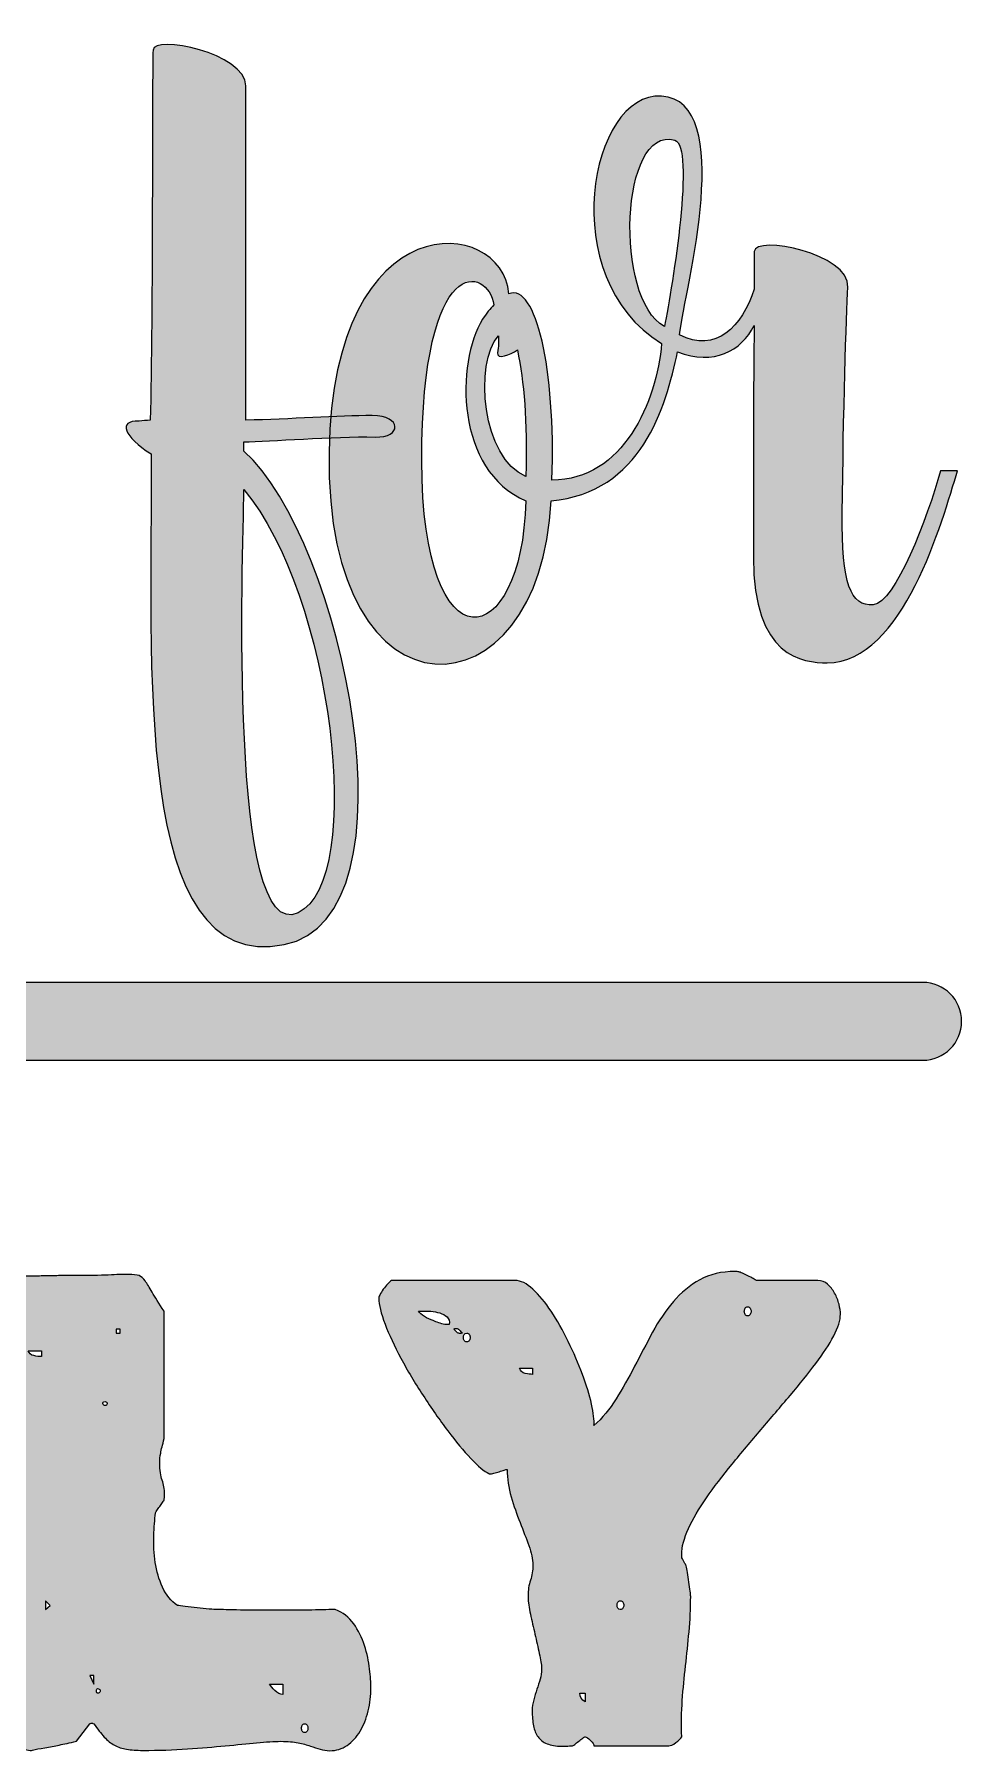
# Model space of a CAD drawing. Header units: inches. Extents: x 211 to 865, y -923 to -143.
# Drawn here: x 688.8 to 841.6, y -483.2 to -200.3 of the extents above; entities that cross this region are included whole.
import ezdxf

# ---------------------------------------------------------------- set-up
doc = ezdxf.new("R2010")
doc.units = ezdxf.units.IN
doc.header["$MEASUREMENT"] = 0
doc.layers.add('Layer 1', color=7, linetype='Continuous')

# ---------------------------------------------------------------- blocks, each defined once
blk = doc.blocks.new('block 3')
at = {"layer": 'Layer 1', "true_color": 0x040404}
h = blk.add_hatch(color=18, dxfattribs=at)
h.dxf.hatch_style = 2
edge = h.paths.add_edge_path()
edge.add_spline(control_points=[(706.02, -264.09), (706.63, -264.09), (707.25, -263.94), (707.87, -263.94), (708.33, -247.27), (708.18, -206.2), (708.33, -202.96), (708.33, -200.34), (723.61, -203.43), (723.61, -208.83), (723.61, -213), (723.61, -249.12), (723.61, -263.94), (730.87, -263.78), (738.9, -263.17), (744.45, -263.17), (749.39, -263.17), (749.39, -266.87), (744.92, -266.72), (737.97, -266.56), (727.63, -267.49), (723.31, -267.49), (723.31, -267.49), (723.31, -269.03), (723.31, -269.03), (739.51, -283.39), (752.79, -345.91), (729.94, -350.38), (704.78, -355.32), (708.18, -304.07), (708.02, -269.49), (703.55, -266.72), (702.47, -263.94), (706.02, -264.09)], knot_values=[0, 0, 0, 0, 1, 1, 1, 2, 2, 2, 3, 3, 3, 4, 4, 4, 5, 5, 5, 6, 6, 6, 7, 7, 7, 8, 8, 8, 9, 9, 9, 10, 10, 10, 11, 11, 11, 11], degree=3, periodic=1)
edge = h.paths.add_edge_path()
edge.add_spline(control_points=[(732.26, -345.13), (743.53, -339.73), (737.82, -292.65), (723.31, -275.36), (723.31, -275.36), (723.31, -275.51), (723.31, -275.51), (723.15, -286.32), (720.68, -350.69), (732.26, -345.13)], knot_values=[0, 0, 0, 0, 1, 1, 1, 2, 2, 2, 3, 3, 3, 3], degree=3, periodic=1)
h = blk.add_hatch(color=18, dxfattribs=at)
h.dxf.hatch_style = 2
edge = h.paths.add_edge_path()
edge.add_spline(control_points=[(773.93, -277.21), (772.39, -313.33), (736.58, -315.5), (737.35, -269.19), (737.97, -227.82), (765.91, -230.29), (766.99, -243.1), (771.46, -241.4), (774.71, -255.45), (774.09, -273.82), (785.82, -273.82), (791.38, -260.85), (792.15, -251.28), (774.4, -240.47), (780.42, -209.76), (792.15, -210.53), (804.5, -211.3), (796.16, -242.02), (795.08, -249.89), (801.1, -252.98), (805.42, -248.5), (807.43, -242.33), (807.43, -242.33), (807.43, -236.15), (807.43, -236.15), (807.59, -233.37), (823.18, -236.46), (822.87, -242.02), (822.56, -246.65), (822.1, -263.01), (821.94, -279.22), (821.79, -290.95), (823.33, -294.66), (827.04, -294.35), (830.59, -294.19), (835.99, -279.99), (838.15, -272.27), (838.15, -272.27), (840.93, -272.27), (840.93, -272.27), (838.46, -280.45), (831.97, -303.92), (819.47, -303.92), (815.46, -303.92), (807.28, -303.15), (807.28, -286.47), (807.28, -272.43), (807.28, -258.07), (807.43, -248.35), (805.27, -252.51), (800.79, -254.98), (794.77, -252.67), (792.92, -261.78), (788.75, -275.98), (773.93, -277.21)], knot_values=[0, 0, 0, 0, 1, 1, 1, 2, 2, 2, 3, 3, 3, 4, 4, 4, 5, 5, 5, 6, 6, 6, 7, 7, 7, 8, 8, 8, 9, 9, 9, 10, 10, 10, 11, 11, 11, 12, 12, 12, 13, 13, 13, 14, 14, 14, 15, 15, 15, 16, 16, 16, 17, 17, 17, 18, 18, 18, 18], degree=3, periodic=1)
edge = h.paths.add_edge_path()
edge.add_spline(control_points=[(752.63, -270.58), (752.63, -305.46), (769.15, -302.37), (769.77, -277.21), (758.19, -272.27), (758.19, -254.52), (762.66, -247.27), (763.28, -246.34), (763.9, -245.57), (764.52, -244.95), (763.59, -238.62), (752.63, -235.84), (752.63, -270.58)], knot_values=[0, 0, 0, 0, 1, 1, 1, 2, 2, 2, 3, 3, 3, 4, 4, 4, 4], degree=3, periodic=1)
edge = h.paths.add_edge_path()
edge.add_spline(control_points=[(765.29, -250.04), (761.12, -254.37), (762.66, -270.42), (769.77, -273.2), (770.07, -263.78), (769.46, -257.76), (768.38, -252.36), (767.3, -253.13), (764.83, -254.06), (765.13, -252.82), (765.29, -251.74), (765.29, -250.97), (765.29, -250.04)], knot_values=[0, 0, 0, 0, 1, 1, 1, 2, 2, 2, 3, 3, 3, 4, 4, 4, 4], degree=3, periodic=1)
edge = h.paths.add_edge_path()
edge.add_spline(control_points=[(794.31, -217.78), (785.36, -215.31), (784.28, -243.87), (792.61, -248.5), (794, -241.71), (797.71, -218.71), (794.31, -217.78)], knot_values=[0, 0, 0, 0, 1, 1, 1, 2, 2, 2, 2], degree=3, periodic=1)
at = {"layer": 'Layer 1', "lineweight": 0}
for points, knots in [([(706.02, -264.09), (706.63, -264.09), (707.25, -263.94), (707.87, -263.94), (708.33, -247.27), (708.18, -206.2), (708.33, -202.96), (708.33, -200.34), (723.61, -203.43), (723.61, -208.83), (723.61, -213), (723.61, -249.12), (723.61, -263.94), (730.87, -263.78), (738.9, -263.17), (744.45, -263.17), (749.39, -263.17), (749.39, -266.87), (744.92, -266.72), (737.97, -266.56), (727.63, -267.49), (723.31, -267.49), (723.31, -267.49), (723.31, -269.03), (723.31, -269.03), (739.51, -283.39), (752.79, -345.91), (729.94, -350.38), (704.78, -355.32), (708.18, -304.07), (708.02, -269.49), (703.55, -266.72), (702.47, -263.94), (706.02, -264.09)], [0, 0, 0, 0, 1, 1, 1, 2, 2, 2, 3, 3, 3, 4, 4, 4, 5, 5, 5, 6, 6, 6, 7, 7, 7, 8, 8, 8, 9, 9, 9, 10, 10, 10, 11, 11, 11, 11]), ([(773.93, -277.21), (772.39, -313.33), (736.58, -315.5), (737.35, -269.19), (737.97, -227.82), (765.91, -230.29), (766.99, -243.1), (771.46, -241.4), (774.71, -255.45), (774.09, -273.82), (785.82, -273.82), (791.38, -260.85), (792.15, -251.28), (774.4, -240.47), (780.42, -209.76), (792.15, -210.53), (804.5, -211.3), (796.16, -242.02), (795.08, -249.89), (801.1, -252.98), (805.42, -248.5), (807.43, -242.33), (807.43, -242.33), (807.43, -236.15), (807.43, -236.15), (807.59, -233.37), (823.18, -236.46), (822.87, -242.02), (822.56, -246.65), (822.1, -263.01), (821.94, -279.22), (821.79, -290.95), (823.33, -294.66), (827.04, -294.35), (830.59, -294.19), (835.99, -279.99), (838.15, -272.27), (838.15, -272.27), (840.93, -272.27), (840.93, -272.27), (838.46, -280.45), (831.97, -303.92), (819.47, -303.92), (815.46, -303.92), (807.28, -303.15), (807.28, -286.47), (807.28, -272.43), (807.28, -258.07), (807.43, -248.35), (805.27, -252.51), (800.79, -254.98), (794.77, -252.67), (792.92, -261.78), (788.75, -275.98), (773.93, -277.21)], [0, 0, 0, 0, 1, 1, 1, 2, 2, 2, 3, 3, 3, 4, 4, 4, 5, 5, 5, 6, 6, 6, 7, 7, 7, 8, 8, 8, 9, 9, 9, 10, 10, 10, 11, 11, 11, 12, 12, 12, 13, 13, 13, 14, 14, 14, 15, 15, 15, 16, 16, 16, 17, 17, 17, 18, 18, 18, 18]), ([(794.31, -217.78), (785.36, -215.31), (784.28, -243.87), (792.61, -248.5), (794, -241.71), (797.71, -218.71), (794.31, -217.78)], [0, 0, 0, 0, 1, 1, 1, 2, 2, 2, 2]), ([(752.63, -270.58), (752.63, -305.46), (769.15, -302.37), (769.77, -277.21), (758.19, -272.27), (758.19, -254.52), (762.66, -247.27), (763.28, -246.34), (763.9, -245.57), (764.52, -244.95), (763.59, -238.62), (752.63, -235.84), (752.63, -270.58)], [0, 0, 0, 0, 1, 1, 1, 2, 2, 2, 3, 3, 3, 4, 4, 4, 4]), ([(765.29, -250.04), (761.12, -254.37), (762.66, -270.42), (769.77, -273.2), (770.07, -263.78), (769.46, -257.76), (768.38, -252.36), (767.3, -253.13), (764.83, -254.06), (765.13, -252.82), (765.29, -251.74), (765.29, -250.97), (765.29, -250.04)], [0, 0, 0, 0, 1, 1, 1, 2, 2, 2, 3, 3, 3, 4, 4, 4, 4]), ([(732.26, -345.13), (743.53, -339.73), (737.82, -292.65), (723.31, -275.36), (723.31, -275.36), (723.31, -275.51), (723.31, -275.51), (723.15, -286.32), (720.68, -350.69), (732.26, -345.13)], [0, 0, 0, 0, 1, 1, 1, 2, 2, 2, 3, 3, 3, 3])]:
    blk.add_open_spline(points, degree=3, knots=knots, dxfattribs=at)
blk = doc.blocks.new('block 6')
at = {"layer": 'Layer 1', "true_color": 0x040404}
h = blk.add_hatch(color=18, dxfattribs=at)
h.dxf.hatch_style = 2
edge = h.paths.add_edge_path()
edge.add_spline(control_points=[(772.37, -469.41), (772.3, -468.74), (772.15, -467.89), (771.92, -466.84), (771.69, -465.8), (771.44, -464.73), (771.18, -463.61), (770.91, -462.5), (770.67, -461.41), (770.46, -460.35), (770.25, -459.3), (770.14, -458.41), (770.14, -457.71), (770.14, -456.79), (770.28, -455.93), (770.54, -455.14), (770.81, -454.34), (770.94, -453.52), (770.94, -452.67), (770.94, -451.69), (770.72, -450.6), (770.28, -449.42), (769.83, -448.23), (769.35, -446.97), (768.82, -445.63), (768.29, -444.29), (767.8, -442.87), (767.36, -441.39), (766.92, -439.91), (766.7, -438.41), (766.7, -436.89), (766.59, -436.89), (766.43, -436.92), (766.2, -436.99), (765.97, -437.06), (765.7, -437.15), (765.4, -437.26), (765.1, -437.36), (764.81, -437.45), (764.53, -437.52), (764.24, -437.59), (764.02, -437.63), (763.84, -437.63), (763.77, -437.63), (763.71, -437.61), (763.68, -437.58), (762.9, -437.19), (761.92, -436.36), (760.71, -435.09), (759.51, -433.81), (758.24, -432.29), (756.9, -430.5), (755.56, -428.72), (754.21, -426.79), (752.85, -424.7), (751.49, -422.62), (750.27, -420.57), (749.19, -418.56), (748.11, -416.55), (747.24, -414.67), (746.57, -412.92), (745.9, -411.17), (745.56, -409.75), (745.56, -408.65), (745.56, -408.48), (745.65, -408.23), (745.83, -407.91), (746.01, -407.59), (746.22, -407.27), (746.46, -406.96), (746.71, -406.64), (746.95, -406.36), (747.18, -406.11), (747.41, -405.86), (747.59, -405.74), (747.74, -405.74), (747.74, -405.74), (768.03, -405.74), (768.03, -405.74), (768.94, -405.74), (769.91, -406.22), (770.94, -407.17), (771.96, -408.12), (772.97, -409.34), (773.96, -410.82), (774.95, -412.31), (775.88, -413.97), (776.77, -415.8), (777.65, -417.64), (778.43, -419.44), (779.1, -421.21), (779.77, -422.97), (780.27, -424.61), (780.61, -426.11), (780.94, -427.61), (781.07, -428.78), (781, -429.63), (782.38, -428.43), (783.6, -426.97), (784.66, -425.26), (785.72, -423.55), (786.73, -421.75), (787.71, -419.88), (788.68, -418.01), (789.66, -416.14), (790.67, -414.27), (791.68, -412.4), (792.82, -410.72), (794.09, -409.23), (795.36, -407.75), (796.82, -406.55), (798.46, -405.63), (800.1, -404.71), (802.03, -404.26), (804.26, -404.26), (804.26, -404.26), (804.63, -404.26), (804.63, -404.26), (804.7, -404.29), (804.79, -404.31), (804.89, -404.31), (805, -404.34), (805.2, -404.42), (805.48, -404.55), (805.76, -404.67), (806.06, -404.81), (806.38, -404.97), (806.7, -405.13), (806.99, -405.28), (807.25, -405.42), (807.52, -405.56), (807.7, -405.67), (807.81, -405.74), (807.81, -405.74), (817.93, -405.74), (817.93, -405.74), (818.53, -405.74), (819.06, -405.94), (819.52, -406.35), (819.97, -406.75), (820.36, -407.25), (820.68, -407.83), (821, -408.41), (821.24, -409.02), (821.4, -409.66), (821.56, -410.29), (821.63, -410.84), (821.63, -411.3), (821.63, -412.29), (821.26, -413.48), (820.52, -414.88), (819.78, -416.27), (818.79, -417.79), (817.56, -419.43), (816.32, -421.07), (814.92, -422.82), (813.34, -424.68), (811.77, -426.53), (810.17, -428.41), (808.55, -430.32), (806.92, -432.23), (805.33, -434.13), (803.76, -436.04), (802.18, -437.95), (800.78, -439.79), (799.54, -441.58), (798.31, -443.36), (797.32, -445.05), (796.58, -446.63), (795.84, -448.22), (795.47, -449.65), (795.47, -450.93), (795.47, -450.93), (795.47, -451.35), (795.47, -451.35), (795.47, -451.38), (795.51, -451.47), (795.6, -451.61), (795.69, -451.76), (795.77, -451.91), (795.84, -452.07), (795.91, -452.22), (795.99, -452.37), (796.07, -452.51), (796.16, -452.66), (796.21, -452.75), (796.21, -452.78), (796.28, -453.03), (796.35, -453.4), (796.42, -453.89), (796.49, -454.39), (796.57, -454.91), (796.66, -455.45), (796.74, -456), (796.82, -456.5), (796.87, -456.94), (796.92, -457.38), (796.95, -457.67), (796.95, -457.81), (796.95, -459.83), (796.86, -461.77), (796.68, -463.64), (796.51, -465.51), (796.31, -467.38), (796.1, -469.25), (795.89, -471.13), (795.71, -473.03), (795.57, -474.95), (795.43, -476.88), (795.39, -478.88), (795.47, -480.96), (795.29, -481.24), (794.96, -481.56), (794.48, -481.92), (794.01, -482.27), (793.63, -482.44), (793.35, -482.44), (793.35, -482.44), (781, -482.44), (781, -482.44), (781, -482.23), (780.82, -481.93), (780.45, -481.55), (780.08, -481.16), (779.78, -480.96), (779.57, -480.96), (779.5, -480.96), (779.36, -481.03), (779.15, -481.17), (778.94, -481.31), (778.72, -481.48), (778.49, -481.68), (778.26, -481.87), (778.04, -482.05), (777.83, -482.21), (777.61, -482.37), (777.47, -482.44), (777.4, -482.44), (777.37, -482.44), (777.14, -482.45), (776.71, -482.47), (776.29, -482.49), (775.95, -482.5), (775.71, -482.5), (774.72, -482.5), (773.91, -482.37), (773.27, -482.1), (772.63, -481.84), (772.14, -481.46), (771.79, -480.96), (771.43, -480.47), (771.19, -479.86), (771.04, -479.13), (770.9, -478.41), (770.83, -477.59), (770.83, -476.67), (770.83, -476.04), (770.91, -475.43), (771.07, -474.84), (771.23, -474.26), (771.41, -473.69), (771.6, -473.12), (771.79, -472.56), (771.97, -472), (772.13, -471.45), (772.29, -470.91), (772.37, -470.37), (772.37, -469.84), (772.37, -469.84), (772.37, -469.41), (772.37, -469.41)], knot_values=[0, 0, 0, 0, 1, 1, 1, 2, 2, 2, 3, 3, 3, 4, 4, 4, 5, 5, 5, 6, 6, 6, 7, 7, 7, 8, 8, 8, 9, 9, 9, 10, 10, 10, 11, 11, 11, 12, 12, 12, 13, 13, 13, 14, 14, 14, 15, 15, 15, 16, 16, 16, 17, 17, 17, 18, 18, 18, 19, 19, 19, 20, 20, 20, 21, 21, 21, 22, 22, 22, 23, 23, 23, 24, 24, 24, 25, 25, 25, 26, 26, 26, 27, 27, 27, 28, 28, 28, 29, 29, 29, 30, 30, 30, 31, 31, 31, 32, 32, 32, 33, 33, 33, 34, 34, 34, 35, 35, 35, 36, 36, 36, 37, 37, 37, 38, 38, 38, 39, 39, 39, 40, 40, 40, 41, 41, 41, 42, 42, 42, 43, 43, 43, 44, 44, 44, 45, 45, 45, 46, 46, 46, 47, 47, 47, 48, 48, 48, 49, 49, 49, 50, 50, 50, 51, 51, 51, 52, 52, 52, 53, 53, 53, 54, 54, 54, 55, 55, 55, 56, 56, 56, 57, 57, 57, 58, 58, 58, 59, 59, 59, 60, 60, 60, 61, 61, 61, 62, 62, 62, 63, 63, 63, 64, 64, 64, 65, 65, 65, 66, 66, 66, 67, 67, 67, 68, 68, 68, 69, 69, 69, 70, 70, 70, 71, 71, 71, 72, 72, 72, 73, 73, 73, 74, 74, 74, 75, 75, 75, 76, 76, 76, 77, 77, 77, 78, 78, 78, 79, 79, 79, 80, 80, 80, 81, 81, 81, 82, 82, 82, 83, 83, 83, 84, 84, 84, 85, 85, 85, 86, 86, 86, 87, 87, 87, 88, 88, 88, 89, 89, 89, 90, 90, 90, 90], degree=3, periodic=1)
edge = h.paths.add_edge_path()
edge.add_spline(control_points=[(756.79, -413), (756.79, -413), (757.16, -413), (757.16, -413), (757.24, -412.47), (757.11, -412.05), (756.79, -411.75), (756.48, -411.45), (756.08, -411.23), (755.6, -411.09), (755.12, -410.95), (754.63, -410.86), (754.12, -410.82), (753.61, -410.79), (753.17, -410.77), (752.82, -410.77), (752.75, -410.77), (752.63, -410.78), (752.45, -410.8), (752.27, -410.82), (752.15, -410.82), (752.08, -410.82), (752.26, -411.11), (752.58, -411.39), (753.06, -411.67), (753.54, -411.95), (754.02, -412.18), (754.52, -412.36), (755.08, -412.61), (755.72, -412.82), (756.42, -413), (756.42, -413), (756.79, -413), (756.79, -413)], knot_values=[0, 0, 0, 0, 1, 1, 1, 2, 2, 2, 3, 3, 3, 4, 4, 4, 5, 5, 5, 6, 6, 6, 7, 7, 7, 8, 8, 8, 9, 9, 9, 10, 10, 10, 11, 11, 11, 11], degree=3, periodic=1)
edge = h.paths.add_edge_path()
edge.add_spline(control_points=[(757.91, -413.74), (757.94, -413.81), (758.05, -413.93), (758.22, -414.11), (758.4, -414.29), (758.52, -414.39), (758.6, -414.43), (758.6, -414.43), (758.75, -414.43), (758.75, -414.43), (758.79, -414.46), (758.86, -414.48), (758.97, -414.48), (759, -414.48), (759.06, -414.47), (759.15, -414.45), (759.24, -414.43), (759.3, -414.43), (759.34, -414.43), (759.27, -414.36), (759.14, -414.23), (758.97, -414.06), (758.79, -413.88), (758.66, -413.77), (758.6, -413.74), (758.6, -413.7), (758.55, -413.68), (758.46, -413.68), (758.37, -413.68), (758.29, -413.68), (758.22, -413.68), (758.19, -413.68), (758.14, -413.68), (758.07, -413.68), (758, -413.68), (757.94, -413.7), (757.91, -413.74)], knot_values=[0, 0, 0, 0, 1, 1, 1, 2, 2, 2, 3, 3, 3, 4, 4, 4, 5, 5, 5, 6, 6, 6, 7, 7, 7, 8, 8, 8, 9, 9, 9, 10, 10, 10, 11, 11, 11, 12, 12, 12, 12], degree=3, periodic=1)
edge = h.paths.add_edge_path()
edge.add_spline(control_points=[(760.03, -414.43), (759.85, -414.43), (759.72, -414.5), (759.63, -414.64), (759.54, -414.78), (759.5, -414.95), (759.5, -415.14), (759.5, -415.34), (759.54, -415.5), (759.63, -415.64), (759.72, -415.79), (759.85, -415.86), (760.03, -415.86), (760.2, -415.86), (760.34, -415.79), (760.45, -415.64), (760.56, -415.5), (760.61, -415.34), (760.61, -415.14), (760.61, -414.95), (760.56, -414.78), (760.45, -414.64), (760.34, -414.5), (760.2, -414.43), (760.03, -414.43)], knot_values=[0, 0, 0, 0, 1, 1, 1, 2, 2, 2, 3, 3, 3, 4, 4, 4, 5, 5, 5, 6, 6, 6, 7, 7, 7, 8, 8, 8, 8], degree=3, periodic=1)
edge = h.paths.add_edge_path()
edge.add_spline(control_points=[(768.71, -420.2), (768.89, -420.66), (769.22, -420.94), (769.69, -421.05), (770.17, -421.15), (770.57, -421.21), (770.88, -421.21), (770.88, -421.21), (770.88, -420.2), (770.88, -420.2), (770.88, -420.2), (768.71, -420.2), (768.71, -420.2)], knot_values=[0, 0, 0, 0, 1, 1, 1, 2, 2, 2, 3, 3, 3, 4, 4, 4, 4], degree=3, periodic=1)
edge = h.paths.add_edge_path()
edge.add_spline(control_points=[(778.67, -473.76), (778.67, -474.39), (778.97, -474.87), (779.57, -475.19), (779.57, -475.19), (779.57, -473.76), (779.57, -473.76), (779.57, -473.76), (778.67, -473.76), (778.67, -473.76)], knot_values=[0, 0, 0, 0, 1, 1, 1, 2, 2, 2, 3, 3, 3, 3], degree=3, periodic=1)
edge = h.paths.add_edge_path()
edge.add_spline(control_points=[(785.35, -458.55), (785.17, -458.55), (785.04, -458.62), (784.95, -458.77), (784.86, -458.91), (784.82, -459.08), (784.82, -459.27), (784.82, -459.46), (784.86, -459.63), (784.95, -459.77), (785.04, -459.91), (785.17, -459.98), (785.35, -459.98), (785.52, -459.98), (785.67, -459.91), (785.77, -459.77), (785.88, -459.63), (785.93, -459.46), (785.93, -459.27), (785.93, -459.08), (785.88, -458.91), (785.77, -458.77), (785.67, -458.62), (785.52, -458.55), (785.35, -458.55)], knot_values=[0, 0, 0, 0, 1, 1, 1, 2, 2, 2, 3, 3, 3, 4, 4, 4, 5, 5, 5, 6, 6, 6, 7, 7, 7, 8, 8, 8, 8], degree=3, periodic=1)
edge = h.paths.add_edge_path()
edge.add_spline(control_points=[(806.33, -410.08), (806.15, -410.08), (806.02, -410.16), (805.93, -410.32), (805.84, -410.48), (805.79, -410.65), (805.79, -410.82), (805.79, -411), (805.84, -411.17), (805.93, -411.33), (806.02, -411.49), (806.15, -411.57), (806.33, -411.57), (806.5, -411.57), (806.64, -411.49), (806.75, -411.33), (806.86, -411.17), (806.91, -411), (806.91, -410.82), (806.91, -410.65), (806.86, -410.48), (806.75, -410.32), (806.64, -410.16), (806.5, -410.08), (806.33, -410.08)], knot_values=[0, 0, 0, 0, 1, 1, 1, 2, 2, 2, 3, 3, 3, 4, 4, 4, 5, 5, 5, 6, 6, 6, 7, 7, 7, 8, 8, 8, 8], degree=3, periodic=1)
h = blk.add_hatch(color=18, dxfattribs=at)
h.dxf.hatch_style = 2
edge = h.paths.add_edge_path()
edge.add_spline(control_points=[(684.17, -415.54), (684.17, -414.73), (684.03, -413.94), (683.77, -413.18), (683.51, -412.42), (683.37, -411.51), (683.37, -410.45), (683.37, -409.89), (683.43, -409.33), (683.56, -408.78), (683.68, -408.24), (683.88, -407.72), (684.17, -407.22), (684.45, -406.73), (684.82, -406.29), (685.28, -405.92), (685.74, -405.55), (686.32, -405.26), (687.03, -405.05), (687.35, -405.05), (687.9, -405.04), (688.7, -405.02), (689.49, -405.01), (690.32, -404.99), (691.19, -404.97), (692.05, -404.95), (692.88, -404.94), (693.68, -404.94), (694.47, -404.94), (695.03, -404.94), (695.35, -404.94), (697.71, -404.94), (699.58, -404.91), (700.96, -404.84), (702.34, -404.77), (703.43, -404.73), (704.24, -404.73), (705.06, -404.73), (705.65, -404.8), (706.02, -404.94), (706.39, -405.09), (706.73, -405.38), (707.05, -405.82), (707.37, -406.26), (707.75, -406.88), (708.19, -407.67), (708.63, -408.47), (709.29, -409.52), (710.18, -410.82), (710.18, -410.82), (710.18, -431.8), (710.18, -431.8), (709.89, -432.83), (709.7, -433.62), (709.6, -434.19), (709.49, -434.75), (709.44, -435.32), (709.44, -435.88), (709.44, -437.01), (709.57, -437.94), (709.83, -438.66), (710.1, -439.39), (710.23, -440.14), (710.23, -440.91), (710.23, -441.05), (710.22, -441.25), (710.2, -441.5), (710.19, -441.74), (710.18, -441.88), (710.18, -441.92), (710.14, -441.99), (710.05, -442.13), (709.91, -442.34), (709.77, -442.56), (709.61, -442.78), (709.44, -443.01), (709.26, -443.24), (709.1, -443.46), (708.96, -443.67), (708.82, -443.88), (708.75, -444.02), (708.75, -444.09), (708.61, -445.15), (708.51, -446.41), (708.46, -447.85), (708.4, -449.3), (708.48, -450.75), (708.69, -452.2), (708.91, -453.65), (709.3, -455.01), (709.89, -456.3), (710.47, -457.59), (711.29, -458.59), (712.35, -459.3), (712.6, -459.33), (713.03, -459.38), (713.65, -459.46), (714.27, -459.53), (714.92, -459.61), (715.61, -459.69), (716.3, -459.78), (716.95, -459.85), (717.57, -459.9), (718.19, -459.96), (718.62, -459.98), (718.87, -459.98), (719.22, -459.98), (719.73, -459.99), (720.4, -460.01), (721.07, -460.03), (721.85, -460.05), (722.73, -460.06), (723.62, -460.08), (724.56, -460.09), (725.57, -460.09), (726.57, -460.09), (727.59, -460.09), (728.61, -460.09), (729.64, -460.09), (730.65, -460.09), (731.66, -460.09), (732.67, -460.09), (733.61, -460.08), (734.49, -460.06), (735.37, -460.05), (736.15, -460.03), (736.82, -460.01), (737.5, -459.99), (738.01, -459.98), (738.36, -459.98), (739.63, -460.44), (740.65, -461.22), (741.41, -462.32), (742.17, -463.41), (742.76, -464.61), (743.18, -465.92), (743.61, -467.23), (743.89, -468.51), (744.03, -469.76), (744.17, -471.01), (744.24, -472.03), (744.24, -472.8), (744.24, -474.15), (744.09, -475.44), (743.79, -476.7), (743.49, -477.95), (743.05, -479.06), (742.47, -480.03), (741.88, -481.01), (741.17, -481.78), (740.32, -482.37), (739.47, -482.95), (738.52, -483.24), (737.46, -483.24), (736.9, -483.24), (736.37, -483.16), (735.87, -483), (735.37, -482.84), (734.84, -482.66), (734.26, -482.47), (733.67, -482.28), (733, -482.1), (732.24, -481.94), (731.48, -481.78), (730.54, -481.7), (729.41, -481.7), (728.28, -481.7), (726.94, -481.78), (725.41, -481.94), (723.87, -482.1), (722.15, -482.27), (720.24, -482.44), (718.34, -482.62), (716.25, -482.79), (713.99, -482.95), (711.73, -483.11), (709.28, -483.19), (706.63, -483.19), (705.6, -483.19), (704.72, -483.13), (703.98, -483), (703.24, -482.88), (702.57, -482.66), (701.97, -482.34), (701.37, -482.02), (700.8, -481.57), (700.27, -480.99), (699.74, -480.41), (699.18, -479.67), (698.58, -478.79), (698.58, -478.79), (698.42, -478.74), (698.42, -478.74), (698.38, -478.7), (698.33, -478.68), (698.26, -478.68), (698.15, -478.68), (698.08, -478.7), (698.05, -478.74), (697.98, -478.74), (697.92, -478.76), (697.89, -478.79), (697.89, -478.79), (695.72, -481.7), (695.72, -481.7), (694.59, -481.95), (693.64, -482.15), (692.88, -482.31), (692.12, -482.47), (691.33, -482.62), (690.5, -482.76), (689.67, -482.9), (688.99, -483.03), (688.46, -483.13), (688.46, -483.13), (688.3, -483.19), (688.3, -483.19), (688.3, -483.19), (688.09, -483.19), (688.09, -483.19), (687.7, -483.19), (687.31, -483.09), (686.92, -482.9), (686.53, -482.7), (686.18, -482.45), (685.86, -482.15), (685.54, -481.85), (685.29, -481.52), (685.09, -481.15), (684.9, -480.78), (684.8, -480.4), (684.8, -480.01), (684.8, -479.27), (684.94, -478.58), (685.2, -477.94), (685.47, -477.31), (685.6, -476.62), (685.6, -475.88), (685.6, -474.6), (685.48, -473.31), (685.25, -471.98), (685.02, -470.66), (684.77, -469.31), (684.49, -467.93), (684.2, -466.55), (683.95, -465.17), (683.72, -463.8), (683.49, -462.42), (683.37, -461.04), (683.37, -459.67), (683.37, -459.46), (683.37, -459.09), (683.37, -458.58), (683.37, -458.07), (683.37, -457.52), (683.37, -456.94), (683.37, -456.36), (683.38, -455.81), (683.4, -455.3), (683.42, -454.79), (683.43, -454.42), (683.43, -454.21), (683.78, -453.79), (683.99, -453.44), (684.06, -453.18), (684.13, -452.91), (684.17, -452.55), (684.17, -452.09), (684.17, -452.02), (684.17, -451.89), (684.17, -451.69), (684.17, -451.5), (684.15, -451.38), (684.12, -451.35), (684.08, -451), (684, -450.37), (683.88, -449.47), (683.75, -448.57), (683.61, -447.62), (683.45, -446.63), (683.29, -445.65), (683.14, -444.7), (683, -443.8), (682.86, -442.9), (682.75, -442.27), (682.68, -441.92), (682.86, -440.9), (683.15, -440.12), (683.56, -439.59), (683.97, -439.06), (684.65, -438.64), (685.6, -438.32), (685.6, -438.32), (686.29, -433.97), (686.29, -433.97), (685.9, -434.29), (685.55, -434.5), (685.25, -434.58), (684.95, -434.67), (684.57, -434.72), (684.12, -434.72), (683.3, -434.72), (682.85, -434.47), (682.76, -433.97), (682.68, -433.48), (682.63, -432.88), (682.63, -432.17), (682.63, -431.57), (682.64, -431), (682.66, -430.45), (682.68, -429.9), (682.93, -429.38), (683.43, -428.89), (683.43, -428.89), (683.43, -417.34), (683.43, -417.34), (683.6, -417.09), (683.77, -416.8), (683.93, -416.47), (684.09, -416.13), (684.17, -415.82), (684.17, -415.54)], knot_values=[0, 0, 0, 0, 1, 1, 1, 2, 2, 2, 3, 3, 3, 4, 4, 4, 5, 5, 5, 6, 6, 6, 7, 7, 7, 8, 8, 8, 9, 9, 9, 10, 10, 10, 11, 11, 11, 12, 12, 12, 13, 13, 13, 14, 14, 14, 15, 15, 15, 16, 16, 16, 17, 17, 17, 18, 18, 18, 19, 19, 19, 20, 20, 20, 21, 21, 21, 22, 22, 22, 23, 23, 23, 24, 24, 24, 25, 25, 25, 26, 26, 26, 27, 27, 27, 28, 28, 28, 29, 29, 29, 30, 30, 30, 31, 31, 31, 32, 32, 32, 33, 33, 33, 34, 34, 34, 35, 35, 35, 36, 36, 36, 37, 37, 37, 38, 38, 38, 39, 39, 39, 40, 40, 40, 41, 41, 41, 42, 42, 42, 43, 43, 43, 44, 44, 44, 45, 45, 45, 46, 46, 46, 47, 47, 47, 48, 48, 48, 49, 49, 49, 50, 50, 50, 51, 51, 51, 52, 52, 52, 53, 53, 53, 54, 54, 54, 55, 55, 55, 56, 56, 56, 57, 57, 57, 58, 58, 58, 59, 59, 59, 60, 60, 60, 61, 61, 61, 62, 62, 62, 63, 63, 63, 64, 64, 64, 65, 65, 65, 66, 66, 66, 67, 67, 67, 68, 68, 68, 69, 69, 69, 70, 70, 70, 71, 71, 71, 72, 72, 72, 73, 73, 73, 74, 74, 74, 75, 75, 75, 76, 76, 76, 77, 77, 77, 78, 78, 78, 79, 79, 79, 80, 80, 80, 81, 81, 81, 82, 82, 82, 83, 83, 83, 84, 84, 84, 85, 85, 85, 86, 86, 86, 87, 87, 87, 88, 88, 88, 89, 89, 89, 90, 90, 90, 91, 91, 91, 92, 92, 92, 93, 93, 93, 94, 94, 94, 95, 95, 95, 96, 96, 96, 97, 97, 97, 98, 98, 98, 99, 99, 99, 100, 100, 100, 101, 101, 101, 102, 102, 102, 103, 103, 103, 104, 104, 104, 105, 105, 105, 106, 106, 106, 107, 107, 107, 107], degree=3, periodic=1)
edge = h.paths.add_edge_path()
edge.add_spline(control_points=[(687.77, -417.34), (687.91, -417.76), (688.22, -418.03), (688.7, -418.13), (689.17, -418.24), (689.59, -418.29), (689.94, -418.29), (689.94, -418.29), (689.94, -417.34), (689.94, -417.34), (689.94, -417.34), (687.77, -417.34), (687.77, -417.34)], knot_values=[0, 0, 0, 0, 1, 1, 1, 2, 2, 2, 3, 3, 3, 4, 4, 4, 4], degree=3, periodic=1)
h.paths.add_polyline_path([(690.63, -459.98), (691.37, -459.3), (690.63, -458.55)])
h.paths.add_polyline_path([(698.58, -472.28), (698.58, -470.84), (697.89, -470.84)])
edge = h.paths.add_edge_path()
edge.add_spline(control_points=[(699.32, -473.02), (699.21, -472.98), (699.13, -473.01), (699.08, -473.1), (699.03, -473.18), (699, -473.28), (699, -473.39), (699, -473.49), (699.03, -473.59), (699.08, -473.68), (699.13, -473.77), (699.21, -473.79), (699.32, -473.76), (699.53, -473.69), (699.64, -473.56), (699.64, -473.39), (699.64, -473.21), (699.53, -473.09), (699.32, -473.02)], knot_values=[0, 0, 0, 0, 1, 1, 1, 2, 2, 2, 3, 3, 3, 4, 4, 4, 5, 5, 5, 6, 6, 6, 6], degree=3, periodic=1)
edge = h.paths.add_edge_path()
edge.add_spline(control_points=[(700.75, -426.03), (700.78, -425.92), (700.76, -425.84), (700.67, -425.79), (700.58, -425.74), (700.5, -425.71), (700.43, -425.71), (700.15, -425.71), (700.02, -425.82), (700.06, -426.03), (700.13, -426.24), (700.25, -426.34), (700.43, -426.34), (700.61, -426.34), (700.71, -426.24), (700.75, -426.03)], knot_values=[0, 0, 0, 0, 1, 1, 1, 2, 2, 2, 3, 3, 3, 4, 4, 4, 5, 5, 5, 5], degree=3, periodic=1)
h.paths.add_polyline_path([(702.92, -414.43), (702.92, -413.74), (702.23, -413.74), (702.23, -414.43)])
edge = h.paths.add_edge_path()
edge.add_spline(control_points=[(727.55, -472.28), (727.73, -472.56), (728.02, -472.91), (728.43, -473.33), (728.83, -473.76), (729.27, -473.97), (729.73, -473.97), (729.73, -473.97), (729.73, -472.28), (729.73, -472.28), (729.73, -472.28), (727.55, -472.28), (727.55, -472.28)], knot_values=[0, 0, 0, 0, 1, 1, 1, 2, 2, 2, 3, 3, 3, 4, 4, 4, 4], degree=3, periodic=1)
edge = h.paths.add_edge_path()
edge.add_spline(control_points=[(733.33, -480.27), (733.5, -480.27), (733.64, -480.19), (733.73, -480.03), (733.81, -479.88), (733.86, -479.71), (733.86, -479.53), (733.86, -479.36), (733.81, -479.19), (733.73, -479.03), (733.64, -478.87), (733.5, -478.79), (733.33, -478.79), (733.15, -478.79), (733.02, -478.87), (732.93, -479.03), (732.84, -479.19), (732.8, -479.36), (732.8, -479.53), (732.8, -479.71), (732.84, -479.88), (732.93, -480.03), (733.02, -480.19), (733.15, -480.27), (733.33, -480.27)], knot_values=[0, 0, 0, 0, 1, 1, 1, 2, 2, 2, 3, 3, 3, 4, 4, 4, 5, 5, 5, 6, 6, 6, 7, 7, 7, 8, 8, 8, 8], degree=3, periodic=1)
at = {"layer": 'Layer 1', "lineweight": 0}
for points in [[(702.92, -414.43), (702.92, -413.74), (702.23, -413.74), (702.23, -414.43), (702.92, -414.43)], [(690.63, -459.98), (691.37, -459.3), (690.63, -458.55), (690.63, -459.98)], [(698.58, -472.28), (698.58, -470.84), (697.89, -470.84), (698.58, -472.28)]]:
    blk.add_lwpolyline(points, dxfattribs=at)
for points, knots in [([(772.37, -469.41), (772.3, -468.74), (772.15, -467.89), (771.92, -466.84), (771.69, -465.8), (771.44, -464.73), (771.18, -463.61), (770.91, -462.5), (770.67, -461.41), (770.46, -460.35), (770.25, -459.3), (770.14, -458.41), (770.14, -457.71), (770.14, -456.79), (770.28, -455.93), (770.54, -455.14), (770.81, -454.34), (770.94, -453.52), (770.94, -452.67), (770.94, -451.69), (770.72, -450.6), (770.28, -449.42), (769.83, -448.23), (769.35, -446.97), (768.82, -445.63), (768.29, -444.29), (767.8, -442.87), (767.36, -441.39), (766.92, -439.91), (766.7, -438.41), (766.7, -436.89), (766.59, -436.89), (766.43, -436.92), (766.2, -436.99), (765.97, -437.06), (765.7, -437.15), (765.4, -437.26), (765.1, -437.36), (764.81, -437.45), (764.53, -437.52), (764.24, -437.59), (764.02, -437.63), (763.84, -437.63), (763.77, -437.63), (763.71, -437.61), (763.68, -437.58), (762.9, -437.19), (761.92, -436.36), (760.71, -435.09), (759.51, -433.81), (758.24, -432.29), (756.9, -430.5), (755.56, -428.72), (754.21, -426.79), (752.85, -424.7), (751.49, -422.62), (750.27, -420.57), (749.19, -418.56), (748.11, -416.55), (747.24, -414.67), (746.57, -412.92), (745.9, -411.17), (745.56, -409.75), (745.56, -408.65), (745.56, -408.48), (745.65, -408.23), (745.83, -407.91), (746.01, -407.59), (746.22, -407.27), (746.46, -406.96), (746.71, -406.64), (746.95, -406.36), (747.18, -406.11), (747.41, -405.86), (747.59, -405.74), (747.74, -405.74), (747.74, -405.74), (768.03, -405.74), (768.03, -405.74), (768.94, -405.74), (769.91, -406.22), (770.94, -407.17), (771.96, -408.12), (772.97, -409.34), (773.96, -410.82), (774.95, -412.31), (775.88, -413.97), (776.77, -415.8), (777.65, -417.64), (778.43, -419.44), (779.1, -421.21), (779.77, -422.97), (780.27, -424.61), (780.61, -426.11), (780.94, -427.61), (781.07, -428.78), (781, -429.63), (782.38, -428.43), (783.6, -426.97), (784.66, -425.26), (785.72, -423.55), (786.73, -421.75), (787.71, -419.88), (788.68, -418.01), (789.66, -416.14), (790.67, -414.27), (791.68, -412.4), (792.82, -410.72), (794.09, -409.23), (795.36, -407.75), (796.82, -406.55), (798.46, -405.63), (800.1, -404.71), (802.03, -404.26), (804.26, -404.26), (804.26, -404.26), (804.63, -404.26), (804.63, -404.26), (804.7, -404.29), (804.79, -404.31), (804.89, -404.31), (805, -404.34), (805.2, -404.42), (805.48, -404.55), (805.76, -404.67), (806.06, -404.81), (806.38, -404.97), (806.7, -405.13), (806.99, -405.28), (807.25, -405.42), (807.52, -405.56), (807.7, -405.67), (807.81, -405.74), (807.81, -405.74), (817.93, -405.74), (817.93, -405.74), (818.53, -405.74), (819.06, -405.94), (819.52, -406.35), (819.97, -406.75), (820.36, -407.25), (820.68, -407.83), (821, -408.41), (821.24, -409.02), (821.4, -409.66), (821.56, -410.29), (821.63, -410.84), (821.63, -411.3), (821.63, -412.29), (821.26, -413.48), (820.52, -414.88), (819.78, -416.27), (818.79, -417.79), (817.56, -419.43), (816.32, -421.07), (814.92, -422.82), (813.34, -424.68), (811.77, -426.53), (810.17, -428.41), (808.55, -430.32), (806.92, -432.23), (805.33, -434.13), (803.76, -436.04), (802.18, -437.95), (800.78, -439.79), (799.54, -441.58), (798.31, -443.36), (797.32, -445.05), (796.58, -446.63), (795.84, -448.22), (795.47, -449.65), (795.47, -450.93), (795.47, -450.93), (795.47, -451.35), (795.47, -451.35), (795.47, -451.38), (795.51, -451.47), (795.6, -451.61), (795.69, -451.76), (795.77, -451.91), (795.84, -452.07), (795.91, -452.22), (795.99, -452.37), (796.07, -452.51), (796.16, -452.66), (796.21, -452.75), (796.21, -452.78), (796.28, -453.03), (796.35, -453.4), (796.42, -453.89), (796.49, -454.39), (796.57, -454.91), (796.66, -455.45), (796.74, -456), (796.82, -456.5), (796.87, -456.94), (796.92, -457.38), (796.95, -457.67), (796.95, -457.81), (796.95, -459.83), (796.86, -461.77), (796.68, -463.64), (796.51, -465.51), (796.31, -467.38), (796.1, -469.25), (795.89, -471.13), (795.71, -473.03), (795.57, -474.95), (795.43, -476.88), (795.39, -478.88), (795.47, -480.96), (795.29, -481.24), (794.96, -481.56), (794.48, -481.92), (794.01, -482.27), (793.63, -482.44), (793.35, -482.44), (793.35, -482.44), (781, -482.44), (781, -482.44), (781, -482.23), (780.82, -481.93), (780.45, -481.55), (780.08, -481.16), (779.78, -480.96), (779.57, -480.96), (779.5, -480.96), (779.36, -481.03), (779.15, -481.17), (778.94, -481.31), (778.72, -481.48), (778.49, -481.68), (778.26, -481.87), (778.04, -482.05), (777.83, -482.21), (777.61, -482.37), (777.47, -482.44), (777.4, -482.44), (777.37, -482.44), (777.14, -482.45), (776.71, -482.47), (776.29, -482.49), (775.95, -482.5), (775.71, -482.5), (774.72, -482.5), (773.91, -482.37), (773.27, -482.1), (772.63, -481.84), (772.14, -481.46), (771.79, -480.96), (771.43, -480.47), (771.19, -479.86), (771.04, -479.13), (770.9, -478.41), (770.83, -477.59), (770.83, -476.67), (770.83, -476.04), (770.91, -475.43), (771.07, -474.84), (771.23, -474.26), (771.41, -473.69), (771.6, -473.12), (771.79, -472.56), (771.97, -472), (772.13, -471.45), (772.29, -470.91), (772.37, -470.37), (772.37, -469.84), (772.37, -469.84), (772.37, -469.41), (772.37, -469.41)], [0, 0, 0, 0, 1, 1, 1, 2, 2, 2, 3, 3, 3, 4, 4, 4, 5, 5, 5, 6, 6, 6, 7, 7, 7, 8, 8, 8, 9, 9, 9, 10, 10, 10, 11, 11, 11, 12, 12, 12, 13, 13, 13, 14, 14, 14, 15, 15, 15, 16, 16, 16, 17, 17, 17, 18, 18, 18, 19, 19, 19, 20, 20, 20, 21, 21, 21, 22, 22, 22, 23, 23, 23, 24, 24, 24, 25, 25, 25, 26, 26, 26, 27, 27, 27, 28, 28, 28, 29, 29, 29, 30, 30, 30, 31, 31, 31, 32, 32, 32, 33, 33, 33, 34, 34, 34, 35, 35, 35, 36, 36, 36, 37, 37, 37, 38, 38, 38, 39, 39, 39, 40, 40, 40, 41, 41, 41, 42, 42, 42, 43, 43, 43, 44, 44, 44, 45, 45, 45, 46, 46, 46, 47, 47, 47, 48, 48, 48, 49, 49, 49, 50, 50, 50, 51, 51, 51, 52, 52, 52, 53, 53, 53, 54, 54, 54, 55, 55, 55, 56, 56, 56, 57, 57, 57, 58, 58, 58, 59, 59, 59, 60, 60, 60, 61, 61, 61, 62, 62, 62, 63, 63, 63, 64, 64, 64, 65, 65, 65, 66, 66, 66, 67, 67, 67, 68, 68, 68, 69, 69, 69, 70, 70, 70, 71, 71, 71, 72, 72, 72, 73, 73, 73, 74, 74, 74, 75, 75, 75, 76, 76, 76, 77, 77, 77, 78, 78, 78, 79, 79, 79, 80, 80, 80, 81, 81, 81, 82, 82, 82, 83, 83, 83, 84, 84, 84, 85, 85, 85, 86, 86, 86, 87, 87, 87, 88, 88, 88, 89, 89, 89, 90, 90, 90, 90]), ([(684.17, -415.54), (684.17, -414.73), (684.03, -413.94), (683.77, -413.18), (683.51, -412.42), (683.37, -411.51), (683.37, -410.45), (683.37, -409.89), (683.43, -409.33), (683.56, -408.78), (683.68, -408.24), (683.88, -407.72), (684.17, -407.22), (684.45, -406.73), (684.82, -406.29), (685.28, -405.92), (685.74, -405.55), (686.32, -405.26), (687.03, -405.05), (687.35, -405.05), (687.9, -405.04), (688.7, -405.02), (689.49, -405.01), (690.32, -404.99), (691.19, -404.97), (692.05, -404.95), (692.88, -404.94), (693.68, -404.94), (694.47, -404.94), (695.03, -404.94), (695.35, -404.94), (697.71, -404.94), (699.58, -404.91), (700.96, -404.84), (702.34, -404.77), (703.43, -404.73), (704.24, -404.73), (705.06, -404.73), (705.65, -404.8), (706.02, -404.94), (706.39, -405.09), (706.73, -405.38), (707.05, -405.82), (707.37, -406.26), (707.75, -406.88), (708.19, -407.67), (708.63, -408.47), (709.29, -409.52), (710.18, -410.82), (710.18, -410.82), (710.18, -431.8), (710.18, -431.8), (709.89, -432.83), (709.7, -433.62), (709.6, -434.19), (709.49, -434.75), (709.44, -435.32), (709.44, -435.88), (709.44, -437.01), (709.57, -437.94), (709.83, -438.66), (710.1, -439.39), (710.23, -440.14), (710.23, -440.91), (710.23, -441.05), (710.22, -441.25), (710.2, -441.5), (710.19, -441.74), (710.18, -441.88), (710.18, -441.92), (710.14, -441.99), (710.05, -442.13), (709.91, -442.34), (709.77, -442.56), (709.61, -442.78), (709.44, -443.01), (709.26, -443.24), (709.1, -443.46), (708.96, -443.67), (708.82, -443.88), (708.75, -444.02), (708.75, -444.09), (708.61, -445.15), (708.51, -446.41), (708.46, -447.85), (708.4, -449.3), (708.48, -450.75), (708.69, -452.2), (708.91, -453.65), (709.3, -455.01), (709.89, -456.3), (710.47, -457.59), (711.29, -458.59), (712.35, -459.3), (712.6, -459.33), (713.03, -459.38), (713.65, -459.46), (714.27, -459.53), (714.92, -459.61), (715.61, -459.69), (716.3, -459.78), (716.95, -459.85), (717.57, -459.9), (718.19, -459.96), (718.62, -459.98), (718.87, -459.98), (719.22, -459.98), (719.73, -459.99), (720.4, -460.01), (721.07, -460.03), (721.85, -460.05), (722.73, -460.06), (723.62, -460.08), (724.56, -460.09), (725.57, -460.09), (726.57, -460.09), (727.59, -460.09), (728.61, -460.09), (729.64, -460.09), (730.65, -460.09), (731.66, -460.09), (732.67, -460.09), (733.61, -460.08), (734.49, -460.06), (735.37, -460.05), (736.15, -460.03), (736.82, -460.01), (737.5, -459.99), (738.01, -459.98), (738.36, -459.98), (739.63, -460.44), (740.65, -461.22), (741.41, -462.32), (742.17, -463.41), (742.76, -464.61), (743.18, -465.92), (743.61, -467.23), (743.89, -468.51), (744.03, -469.76), (744.17, -471.01), (744.24, -472.03), (744.24, -472.8), (744.24, -474.15), (744.09, -475.44), (743.79, -476.7), (743.49, -477.95), (743.05, -479.06), (742.47, -480.03), (741.88, -481.01), (741.17, -481.78), (740.32, -482.37), (739.47, -482.95), (738.52, -483.24), (737.46, -483.24), (736.9, -483.24), (736.37, -483.16), (735.87, -483), (735.37, -482.84), (734.84, -482.66), (734.26, -482.47), (733.67, -482.28), (733, -482.1), (732.24, -481.94), (731.48, -481.78), (730.54, -481.7), (729.41, -481.7), (728.28, -481.7), (726.94, -481.78), (725.41, -481.94), (723.87, -482.1), (722.15, -482.27), (720.24, -482.44), (718.34, -482.62), (716.25, -482.79), (713.99, -482.95), (711.73, -483.11), (709.28, -483.19), (706.63, -483.19), (705.6, -483.19), (704.72, -483.13), (703.98, -483), (703.24, -482.88), (702.57, -482.66), (701.97, -482.34), (701.37, -482.02), (700.8, -481.57), (700.27, -480.99), (699.74, -480.41), (699.18, -479.67), (698.58, -478.79), (698.58, -478.79), (698.42, -478.74), (698.42, -478.74), (698.38, -478.7), (698.33, -478.68), (698.26, -478.68), (698.15, -478.68), (698.08, -478.7), (698.05, -478.74), (697.98, -478.74), (697.92, -478.76), (697.89, -478.79), (697.89, -478.79), (695.72, -481.7), (695.72, -481.7), (694.59, -481.95), (693.64, -482.15), (692.88, -482.31), (692.12, -482.47), (691.33, -482.62), (690.5, -482.76), (689.67, -482.9), (688.99, -483.03), (688.46, -483.13), (688.46, -483.13), (688.3, -483.19), (688.3, -483.19), (688.3, -483.19), (688.09, -483.19), (688.09, -483.19), (687.7, -483.19), (687.31, -483.09), (686.92, -482.9), (686.53, -482.7), (686.18, -482.45), (685.86, -482.15), (685.54, -481.85), (685.29, -481.52), (685.09, -481.15), (684.9, -480.78), (684.8, -480.4), (684.8, -480.01), (684.8, -479.27), (684.94, -478.58), (685.2, -477.94), (685.47, -477.31), (685.6, -476.62), (685.6, -475.88), (685.6, -474.6), (685.48, -473.31), (685.25, -471.98), (685.02, -470.66), (684.77, -469.31), (684.49, -467.93), (684.2, -466.55), (683.95, -465.17), (683.72, -463.8), (683.49, -462.42), (683.37, -461.04), (683.37, -459.67), (683.37, -459.46), (683.37, -459.09), (683.37, -458.58), (683.37, -458.07), (683.37, -457.52), (683.37, -456.94), (683.37, -456.36), (683.38, -455.81), (683.4, -455.3), (683.42, -454.79), (683.43, -454.42), (683.43, -454.21), (683.78, -453.79), (683.99, -453.44), (684.06, -453.18), (684.13, -452.91), (684.17, -452.55), (684.17, -452.09), (684.17, -452.02), (684.17, -451.89), (684.17, -451.69), (684.17, -451.5), (684.15, -451.38), (684.12, -451.35), (684.08, -451), (684, -450.37), (683.88, -449.47), (683.75, -448.57), (683.61, -447.62), (683.45, -446.63), (683.29, -445.65), (683.14, -444.7), (683, -443.8), (682.86, -442.9), (682.75, -442.27), (682.68, -441.92), (682.86, -440.9), (683.15, -440.12), (683.56, -439.59), (683.97, -439.06), (684.65, -438.64), (685.6, -438.32), (685.6, -438.32), (686.29, -433.97), (686.29, -433.97), (685.9, -434.29), (685.55, -434.5), (685.25, -434.58), (684.95, -434.67), (684.57, -434.72), (684.12, -434.72), (683.3, -434.72), (682.85, -434.47), (682.76, -433.97), (682.68, -433.48), (682.63, -432.88), (682.63, -432.17), (682.63, -431.57), (682.64, -431), (682.66, -430.45), (682.68, -429.9), (682.93, -429.38), (683.43, -428.89), (683.43, -428.89), (683.43, -417.34), (683.43, -417.34), (683.6, -417.09), (683.77, -416.8), (683.93, -416.47), (684.09, -416.13), (684.17, -415.82), (684.17, -415.54)], [0, 0, 0, 0, 1, 1, 1, 2, 2, 2, 3, 3, 3, 4, 4, 4, 5, 5, 5, 6, 6, 6, 7, 7, 7, 8, 8, 8, 9, 9, 9, 10, 10, 10, 11, 11, 11, 12, 12, 12, 13, 13, 13, 14, 14, 14, 15, 15, 15, 16, 16, 16, 17, 17, 17, 18, 18, 18, 19, 19, 19, 20, 20, 20, 21, 21, 21, 22, 22, 22, 23, 23, 23, 24, 24, 24, 25, 25, 25, 26, 26, 26, 27, 27, 27, 28, 28, 28, 29, 29, 29, 30, 30, 30, 31, 31, 31, 32, 32, 32, 33, 33, 33, 34, 34, 34, 35, 35, 35, 36, 36, 36, 37, 37, 37, 38, 38, 38, 39, 39, 39, 40, 40, 40, 41, 41, 41, 42, 42, 42, 43, 43, 43, 44, 44, 44, 45, 45, 45, 46, 46, 46, 47, 47, 47, 48, 48, 48, 49, 49, 49, 50, 50, 50, 51, 51, 51, 52, 52, 52, 53, 53, 53, 54, 54, 54, 55, 55, 55, 56, 56, 56, 57, 57, 57, 58, 58, 58, 59, 59, 59, 60, 60, 60, 61, 61, 61, 62, 62, 62, 63, 63, 63, 64, 64, 64, 65, 65, 65, 66, 66, 66, 67, 67, 67, 68, 68, 68, 69, 69, 69, 70, 70, 70, 71, 71, 71, 72, 72, 72, 73, 73, 73, 74, 74, 74, 75, 75, 75, 76, 76, 76, 77, 77, 77, 78, 78, 78, 79, 79, 79, 80, 80, 80, 81, 81, 81, 82, 82, 82, 83, 83, 83, 84, 84, 84, 85, 85, 85, 86, 86, 86, 87, 87, 87, 88, 88, 88, 89, 89, 89, 90, 90, 90, 91, 91, 91, 92, 92, 92, 93, 93, 93, 94, 94, 94, 95, 95, 95, 96, 96, 96, 97, 97, 97, 98, 98, 98, 99, 99, 99, 100, 100, 100, 101, 101, 101, 102, 102, 102, 103, 103, 103, 104, 104, 104, 105, 105, 105, 106, 106, 106, 107, 107, 107, 107]), ([(806.33, -410.08), (806.15, -410.08), (806.02, -410.16), (805.93, -410.32), (805.84, -410.48), (805.79, -410.65), (805.79, -410.82), (805.79, -411), (805.84, -411.17), (805.93, -411.33), (806.02, -411.49), (806.15, -411.57), (806.33, -411.57), (806.5, -411.57), (806.64, -411.49), (806.75, -411.33), (806.86, -411.17), (806.91, -411), (806.91, -410.82), (806.91, -410.65), (806.86, -410.48), (806.75, -410.32), (806.64, -410.16), (806.5, -410.08), (806.33, -410.08)], [0, 0, 0, 0, 1, 1, 1, 2, 2, 2, 3, 3, 3, 4, 4, 4, 5, 5, 5, 6, 6, 6, 7, 7, 7, 8, 8, 8, 8]), ([(756.79, -413), (756.79, -413), (757.16, -413), (757.16, -413), (757.24, -412.47), (757.11, -412.05), (756.79, -411.75), (756.48, -411.45), (756.08, -411.23), (755.6, -411.09), (755.12, -410.95), (754.63, -410.86), (754.12, -410.82), (753.61, -410.79), (753.17, -410.77), (752.82, -410.77), (752.75, -410.77), (752.63, -410.78), (752.45, -410.8), (752.27, -410.82), (752.15, -410.82), (752.08, -410.82), (752.26, -411.11), (752.58, -411.39), (753.06, -411.67), (753.54, -411.95), (754.02, -412.18), (754.52, -412.36), (755.08, -412.61), (755.72, -412.82), (756.42, -413), (756.42, -413), (756.79, -413), (756.79, -413)], [0, 0, 0, 0, 1, 1, 1, 2, 2, 2, 3, 3, 3, 4, 4, 4, 5, 5, 5, 6, 6, 6, 7, 7, 7, 8, 8, 8, 9, 9, 9, 10, 10, 10, 11, 11, 11, 11]), ([(757.91, -413.74), (757.94, -413.81), (758.05, -413.93), (758.22, -414.11), (758.4, -414.29), (758.52, -414.39), (758.6, -414.43), (758.6, -414.43), (758.75, -414.43), (758.75, -414.43), (758.79, -414.46), (758.86, -414.48), (758.97, -414.48), (759, -414.48), (759.06, -414.47), (759.15, -414.45), (759.24, -414.43), (759.3, -414.43), (759.34, -414.43), (759.27, -414.36), (759.14, -414.23), (758.97, -414.06), (758.79, -413.88), (758.66, -413.77), (758.6, -413.74), (758.6, -413.7), (758.55, -413.68), (758.46, -413.68), (758.37, -413.68), (758.29, -413.68), (758.22, -413.68), (758.19, -413.68), (758.14, -413.68), (758.07, -413.68), (758, -413.68), (757.94, -413.7), (757.91, -413.74)], [0, 0, 0, 0, 1, 1, 1, 2, 2, 2, 3, 3, 3, 4, 4, 4, 5, 5, 5, 6, 6, 6, 7, 7, 7, 8, 8, 8, 9, 9, 9, 10, 10, 10, 11, 11, 11, 12, 12, 12, 12]), ([(760.03, -414.43), (759.85, -414.43), (759.72, -414.5), (759.63, -414.64), (759.54, -414.78), (759.5, -414.95), (759.5, -415.14), (759.5, -415.34), (759.54, -415.5), (759.63, -415.64), (759.72, -415.79), (759.85, -415.86), (760.03, -415.86), (760.2, -415.86), (760.34, -415.79), (760.45, -415.64), (760.56, -415.5), (760.61, -415.34), (760.61, -415.14), (760.61, -414.95), (760.56, -414.78), (760.45, -414.64), (760.34, -414.5), (760.2, -414.43), (760.03, -414.43)], [0, 0, 0, 0, 1, 1, 1, 2, 2, 2, 3, 3, 3, 4, 4, 4, 5, 5, 5, 6, 6, 6, 7, 7, 7, 8, 8, 8, 8]), ([(687.77, -417.34), (687.91, -417.76), (688.22, -418.03), (688.7, -418.13), (689.17, -418.24), (689.59, -418.29), (689.94, -418.29), (689.94, -418.29), (689.94, -417.34), (689.94, -417.34), (689.94, -417.34), (687.77, -417.34), (687.77, -417.34)], [0, 0, 0, 0, 1, 1, 1, 2, 2, 2, 3, 3, 3, 4, 4, 4, 4]), ([(768.71, -420.2), (768.89, -420.66), (769.22, -420.94), (769.69, -421.05), (770.17, -421.15), (770.57, -421.21), (770.88, -421.21), (770.88, -421.21), (770.88, -420.2), (770.88, -420.2), (770.88, -420.2), (768.71, -420.2), (768.71, -420.2)], [0, 0, 0, 0, 1, 1, 1, 2, 2, 2, 3, 3, 3, 4, 4, 4, 4]), ([(700.75, -426.03), (700.78, -425.92), (700.76, -425.84), (700.67, -425.79), (700.58, -425.74), (700.5, -425.71), (700.43, -425.71), (700.15, -425.71), (700.02, -425.82), (700.06, -426.03), (700.13, -426.24), (700.25, -426.34), (700.43, -426.34), (700.61, -426.34), (700.71, -426.24), (700.75, -426.03)], [0, 0, 0, 0, 1, 1, 1, 2, 2, 2, 3, 3, 3, 4, 4, 4, 5, 5, 5, 5]), ([(785.35, -458.55), (785.17, -458.55), (785.04, -458.62), (784.95, -458.77), (784.86, -458.91), (784.82, -459.08), (784.82, -459.27), (784.82, -459.46), (784.86, -459.63), (784.95, -459.77), (785.04, -459.91), (785.17, -459.98), (785.35, -459.98), (785.52, -459.98), (785.67, -459.91), (785.77, -459.77), (785.88, -459.63), (785.93, -459.46), (785.93, -459.27), (785.93, -459.08), (785.88, -458.91), (785.77, -458.77), (785.67, -458.62), (785.52, -458.55), (785.35, -458.55)], [0, 0, 0, 0, 1, 1, 1, 2, 2, 2, 3, 3, 3, 4, 4, 4, 5, 5, 5, 6, 6, 6, 7, 7, 7, 8, 8, 8, 8]), ([(727.55, -472.28), (727.73, -472.56), (728.02, -472.91), (728.43, -473.33), (728.83, -473.76), (729.27, -473.97), (729.73, -473.97), (729.73, -473.97), (729.73, -472.28), (729.73, -472.28), (729.73, -472.28), (727.55, -472.28), (727.55, -472.28)], [0, 0, 0, 0, 1, 1, 1, 2, 2, 2, 3, 3, 3, 4, 4, 4, 4]), ([(699.32, -473.02), (699.21, -472.98), (699.13, -473.01), (699.08, -473.1), (699.03, -473.18), (699, -473.28), (699, -473.39), (699, -473.49), (699.03, -473.59), (699.08, -473.68), (699.13, -473.77), (699.21, -473.79), (699.32, -473.76), (699.53, -473.69), (699.64, -473.56), (699.64, -473.39), (699.64, -473.21), (699.53, -473.09), (699.32, -473.02)], [0, 0, 0, 0, 1, 1, 1, 2, 2, 2, 3, 3, 3, 4, 4, 4, 5, 5, 5, 6, 6, 6, 6]), ([(778.67, -473.76), (778.67, -474.39), (778.97, -474.87), (779.57, -475.19), (779.57, -475.19), (779.57, -473.76), (779.57, -473.76), (779.57, -473.76), (778.67, -473.76), (778.67, -473.76)], [0, 0, 0, 0, 1, 1, 1, 2, 2, 2, 3, 3, 3, 3]), ([(733.33, -480.27), (733.5, -480.27), (733.64, -480.19), (733.73, -480.03), (733.81, -479.88), (733.86, -479.71), (733.86, -479.53), (733.86, -479.36), (733.81, -479.19), (733.73, -479.03), (733.64, -478.87), (733.5, -478.79), (733.33, -478.79), (733.15, -478.79), (733.02, -478.87), (732.93, -479.03), (732.84, -479.19), (732.8, -479.36), (732.8, -479.53), (732.8, -479.71), (732.84, -479.88), (732.93, -480.03), (733.02, -480.19), (733.15, -480.27), (733.33, -480.27)], [0, 0, 0, 0, 1, 1, 1, 2, 2, 2, 3, 3, 3, 4, 4, 4, 5, 5, 5, 6, 6, 6, 7, 7, 7, 8, 8, 8, 8])]:
    blk.add_open_spline(points, degree=3, knots=knots, dxfattribs=at)
blk = doc.blocks.new('block 36')
at = {"layer": 'Layer 1', "true_color": 0x040404}
h = blk.add_hatch(color=18, dxfattribs=at)
h.dxf.hatch_style = 2
edge = h.paths.add_edge_path()
edge.add_spline(control_points=[(835.2, -369.45), (835.2, -369.45), (252.08, -369.45), (252.08, -369.45), (248.53, -369.45), (245.66, -366.57), (245.66, -363.03), (245.66, -359.48), (248.53, -356.61), (252.08, -356.61), (252.08, -356.61), (835.2, -356.61), (835.2, -356.61), (838.74, -356.61), (841.61, -359.48), (841.61, -363.03), (841.61, -366.57), (838.74, -369.45), (835.2, -369.45)], knot_values=[0, 0, 0, 0, 1, 1, 1, 2, 2, 2, 3, 3, 3, 4, 4, 4, 5, 5, 5, 6, 6, 6, 6], degree=3, periodic=1)
at = {"layer": 'Layer 1', "lineweight": 0}
blk.add_open_spline([(835.2, -369.45), (835.2, -369.45), (252.08, -369.45), (252.08, -369.45), (248.53, -369.45), (245.66, -366.57), (245.66, -363.03), (245.66, -359.48), (248.53, -356.61), (252.08, -356.61), (252.08, -356.61), (835.2, -356.61), (835.2, -356.61), (838.74, -356.61), (841.61, -359.48), (841.61, -363.03), (841.61, -366.57), (838.74, -369.45), (835.2, -369.45)], degree=3, knots=[0, 0, 0, 0, 1, 1, 1, 2, 2, 2, 3, 3, 3, 4, 4, 4, 5, 5, 5, 6, 6, 6, 6], dxfattribs=at)
blk = doc.blocks.new('block 2')
at = {"layer": 'Layer 1'}
for name in ['block 3', 'block 36', 'block 6']:
    blk.add_blockref(name, (0, 0), dxfattribs=at)

msp = doc.modelspace()

# ---------------------------------------------------------------- block references
at = {"layer": 'Layer 1'}
msp.add_blockref('block 2', (0, 0), dxfattribs=at)

doc.saveas('drawing.dxf')
